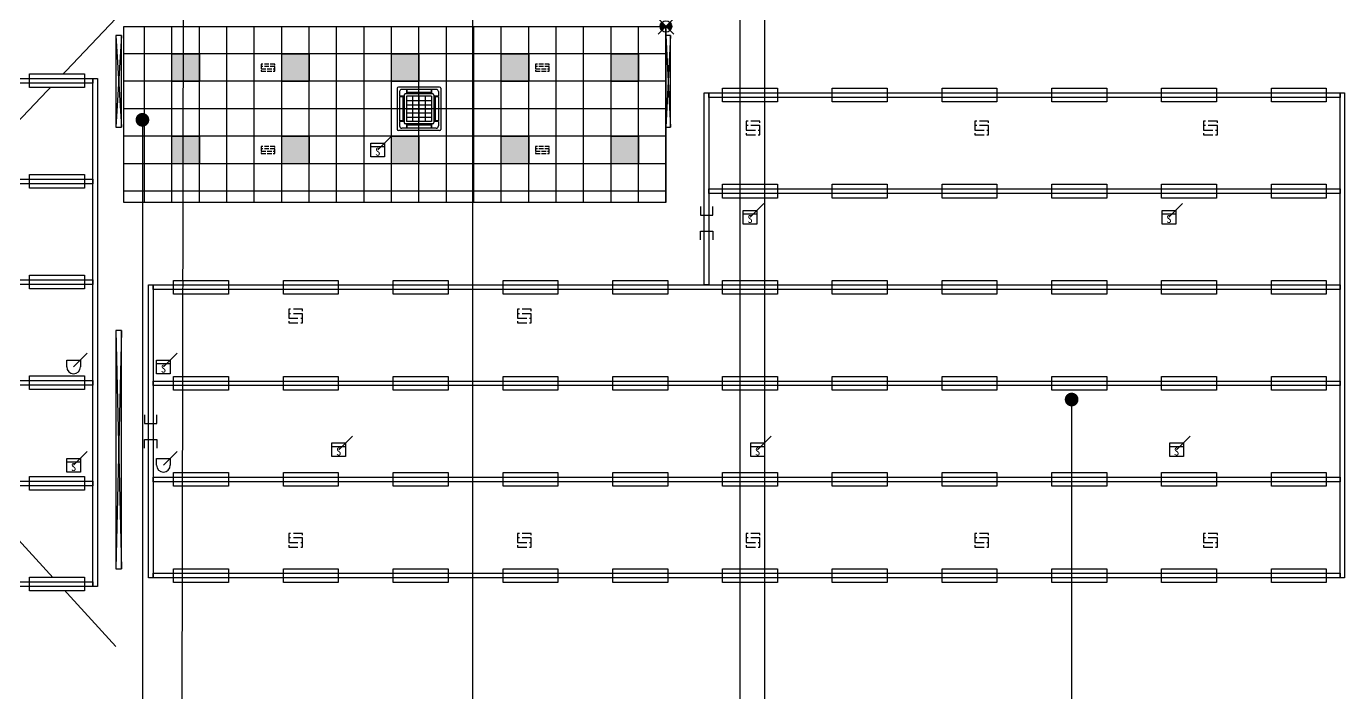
# Model space of a CAD drawing. Header units: millimetres. Extents: x 11242 to 497835, y 4200 to 105100.
# Drawn here: x 83242 to 112062, y 41591 to 56151 of the extents above; entities that cross this region are included whole.
import ezdxf
from ezdxf.enums import TextEntityAlignment as Align
from ezdxf.xclip import XClip

# ---------------------------------------------------------------- set-up
doc = ezdxf.new("R2010")
doc.units = ezdxf.units.MM
doc.header["$LTSCALE"] = 200
doc.header["$XCLIPFRAME"] = 0
doc.linetypes.add('H6', pattern=[6.5, 5, -1.5])
for name, color, linetype in [('# LIGHT - LED', 6, 'Continuous'), ('# LIGHT - RACEWAY', 7, 'Continuous'), ('# 냉난방설비', 4, 'Continuous'), ('# 화재탐지설비', 7, 'Continuous'), ('1 EA', 3, 'Continuous'), ('1 OA', 4, 'Continuous'), ('CEIL-7', 7, 'Continuous'), ('CEIL-암면흡음텍스', 251, 'Continuous'), ('OPEN', 15, 'Continuous'), ('SECT', 2, 'Continuous'), ('sol254', 254, 'Continuous'), ('SYM', 6, 'Continuous'), ('SYM-LEAD', 6, 'Continuous'), ('SYMBOL', 2, 'Continuous'), ('도어표현', 4, 'Continuous')]:
    doc.layers.add(name, color=color, linetype=linetype)
doc.layers.add('Defpoint', color=137, linetype='Continuous', plot=False)
doc.styles.add('$0$스타일1', font='malgun.ttf')
doc.styles.add('1', font='DotumChe.ttf')
doc.styles.get("Standard").update_dxf_attribs({"font": 'malgun.ttf'})
doc.styles.add('스타일1', font='malgun.ttf')
doc.linetypes.add('WIREMESH2', pattern='A,5,-0.25,["X",Standard,S=1,R=0,X=-0.32,Y=-0.5],-0.25', length=5.5)
doc.dimstyles.new('DIM-QD 1', dxfattribs={"dimtxt": 3, "dimasz": 1.5, "dimexe": 1, "dimexo": 0, "dimgap": 1, "dimtad": 1, "dimdec": 3, "dimdsep": 46, "dimlunit": 6, "dimtxsty": '$0$스타일1', "dimblk1": 'ARCHTICK', "dimblk2": 'ARCHTICK', "dimsah": 1, "dimcen": 0, "dimclrd": 256, "dimclre": 256, "dimclrt": 3, "dimazin": 2, "dimtfac": 1, "dimtdec": 3, "dimtix": 1, "dimtmove": 2, "dimatfit": 3, "dimldrblk": 'ARCHTICK', "dimfxl": 1, "dimtolj": 1, "dimtzin": 0, "dimarcsym": 0})

# ---------------------------------------------------------------- blocks, each defined once
blk = doc.blocks.new('_ARCHTICK')
at = {"color": 0, "linetype": 'ByBlock', "const_width": 0.15}
blk.add_lwpolyline([(-0.5, -0.5), (0.5, 0.5)], dxfattribs=at)
blk = doc.blocks.new('zw$29C1')
blk.add_wipeout([(600, 150), (600, -150), (-600, -150), (-600, 150)]).dxf.layer = '# LIGHT - LED'
at = {"layer": '# LIGHT - LED'}
blk.add_lwpolyline([(600, 150), (600, -150), (-600, -150), (-600, 150)], close=True, dxfattribs=at)
blk = doc.blocks.new('zw$F231')
at = {"layer": 'sol254'}
blk.add_hatch(color=256, dxfattribs=at).paths.add_polyline_path([(-300, 300), (-300, -300), (300, -300), (300, 300)])
at = {"layer": '# LIGHT - LED'}
blk.add_lwpolyline([(-300, 300), (300, 300), (300, -300), (-300, -300)], close=True, dxfattribs=at)
blk = doc.blocks.new('조명설비')
at = {"layer": '# LIGHT - RACEWAY'}
for points in [[(84796, -63788), (84796, -74888), (84696, -74888), (84696, -63788)], [(98063, -68300), (98063, -64100), (98162, -64100), (98162, -68300)], [(111962, -74700), (111962, -64100), (112062, -64100), (112062, -74700)], [(85912, -74700), (85912, -68300), (86012, -68300), (86012, -74700)]]:
    blk.add_lwpolyline(points, close=True, dxfattribs=at)
at = {"layer": 'SECT'}
for points in [[(97978, -66587), (97978, -66777), (98247, -66777), (98247, -66587)], [(97978, -67315), (97978, -67125), (98247, -67125), (98247, -67315)], [(85828, -71136), (85828, -71326), (86097, -71326), (86097, -71136)], [(85828, -71864), (85828, -71674), (86097, -71674), (86097, -71864)]]:
    blk.add_lwpolyline(points, dxfattribs=at)
at = {"layer": '# LIGHT - LED'}
for p in [(86725, -63550), (89125, -63550), (91525, -63550), (93925, -63550), (96325, -63550), (86725, -65350), (89125, -65350), (91525, -65350), (93925, -65350), (96325, -65350)]:
    blk.add_blockref('zw$F231', p, dxfattribs=at)
at = {"layer": '# LIGHT - LED', "rotation": 180}
for p in [(83912, -63838), (99063, -64150), (101462, -64150), (103862, -64150), (106262, -64150), (108662, -64150), (111062, -64150), (83912, -66038), (99063, -66250), (101462, -66250), (103862, -66250), (106262, -66250), (108662, -66250), (111062, -66250), (83912, -68238), (87062, -68350), (89462, -68350), (91863, -68350), (94263, -68350), (96663, -68350), (99063, -68350), (101462, -68350), (103862, -68350), (106262, -68350), (108662, -68350), (111062, -68350), (83912, -70438), (87062, -70450), (89462, -70450), (91863, -70450), (94263, -70450), (96663, -70450), (99063, -70450), (101462, -70450), (103862, -70450), (106262, -70450), (108662, -70450), (111062, -70450), (83912, -72638), (87062, -72550), (89462, -72550), (91863, -72550), (94263, -72550), (96663, -72550), (99063, -72550), (101462, -72550), (103862, -72550), (106262, -72550), (108662, -72550), (111062, -72550), (87062, -74650), (89462, -74650), (91863, -74650), (94263, -74650), (96663, -74650), (99063, -74650), (101462, -74650), (103862, -74650), (106262, -74650), (108662, -74650), (111062, -74650), (83912, -74838)]:
    blk.add_blockref('zw$29C1', p, dxfattribs=at)
at = {"layer": '# LIGHT - RACEWAY'}
for points in [[(84696, -63888), (73129, -63888), (73129, -63788), (84696, -63788)], [(111962, -64200), (98162, -64200), (98162, -64100), (111962, -64100)], [(84696, -66088), (73129, -66088), (73129, -65988), (84696, -65988)], [(111962, -66300), (98162, -66300), (98162, -66200), (111962, -66200)], [(84696, -68288), (73129, -68288), (73129, -68188), (84696, -68188)], [(111962, -68400), (86012, -68400), (86012, -68300), (111962, -68300)], [(84696, -70488), (73129, -70488), (73129, -70388), (84696, -70388)], [(111962, -70500), (86012, -70500), (86012, -70400), (111962, -70400)], [(84696, -72688), (73129, -72688), (73129, -72588), (84696, -72588)], [(111962, -72600), (86012, -72600), (86012, -72500), (111962, -72500)], [(111962, -74700), (86012, -74700), (86012, -74600), (111962, -74600)], [(84696, -74888), (73129, -74888), (73129, -74788), (84696, -74788)]]:
    blk.add_lwpolyline(points, close=True, dxfattribs=at)
blk = doc.blocks.new('FF3')
at = {"layer": '# 화재탐지설비'}
blk.add_line((-1.5, 0.75), (1.5, 0.75), dxfattribs=at)
blk.add_lwpolyline([(-1.5, 1.5), (1.5, 1.5), (1.5, -1.5), (-1.5, -1.5), (-1.5, 1.5)], dxfattribs=at)
at = {"layer": 'Defpoint'}
blk.add_line((3, 3), (0, 0), dxfattribs=at)
at = {"layer": 'SYMBOL', "color": 1, "style": '1'}
blk.add_text('S', height=1.75, dxfattribs=at).set_placement((0, -0.375), align=Align.MIDDLE)
blk = doc.blocks.new('G$C58A9B8F0')
at = {"layer": '# 화재탐지설비'}
blk.add_lwpolyline([(-150, 0), (-150, 150), (150, 150), (150, 0)], dxfattribs=at)
blk.add_arc((0, 0), 150, 180, 0, dxfattribs=at)
at = {"layer": 'Defpoint'}
blk.add_line((300, 300), (0, 0), dxfattribs=at)
blk = doc.blocks.new('자동화재탐지설비')
at = {"layer": '# 화재탐지설비', "xscale": 100, "yscale": 100, "zscale": 100}
for p in [(90758, -65517), (98896, -66987), (108054, -66987), (86072, -70258), (89904, -72069), (99062, -72069), (108221, -72069), (84107, -72408)]:
    blk.add_blockref('FF3', p, dxfattribs=at)
at = {"layer": '# 화재탐지설비', "ltscale": 1.5}
for p in [(84107, -70258), (86072, -72408)]:
    blk.add_blockref('G$C58A9B8F0', p, dxfattribs=at)
blk = doc.blocks.new('A$C1A5F2745')
at = {"color": 0}
for p, q in [((0, 925), (0, 25)), ((925, 950), (25, 950)), ((200, 900), (100, 900)), ((200, 900), (200, 800)), ((740, 900), (210, 900)), ((210, 900), (210, 830)), ((740, 900), (740, 830)), ((750, 900), (750, 800)), ((850, 900), (750, 900)), ((950, 925), (950, 25)), ((50, 850), (50, 750)), ((150, 750), (50, 750)), ((50, 740), (50, 210)), ((120, 740), (50, 740)), ((120, 740), (120, 210)), ((150, 775), (150, 175)), ((775, 800), (175, 800)), ((750, 750), (200, 750)), ((200, 750), (200, 200)), ((200, 655), (750, 655)), ((740, 830), (210, 830)), ((337, 750), (337, 200)), ((475, 750), (475, 200)), ((612, 750), (612, 200)), ((750, 750), (750, 200)), ((800, 775), (800, 175)), ((900, 750), (800, 750)), ((830, 740), (830, 210)), ((900, 740), (830, 740)), ((900, 850), (900, 750)), ((900, 740), (900, 210)), ((200, 565), (750, 565)), ((200, 475), (750, 475)), ((200, 385), (750, 385)), ((200, 295), (750, 295)), ((120, 210), (50, 210)), ((150, 200), (50, 200)), ((50, 200), (50, 100)), ((200, 50), (100, 50)), ((775, 150), (175, 150)), ((750, 200), (200, 200)), ((200, 150), (200, 50)), ((740, 120), (210, 120)), ((210, 120), (210, 50)), ((740, 50), (210, 50)), ((740, 120), (740, 50)), ((750, 150), (750, 50)), ((850, 50), (750, 50)), ((900, 200), (800, 200)), ((900, 210), (830, 210)), ((900, 200), (900, 100)), ((925, 0), (25, 0))]:
    blk.add_line(p, q, dxfattribs=at)
for centre, radius, start, end in [((25, 925), 25, 90, 180), ((100, 850), 50, 90, 180), ((850, 850), 50, 0, 90), ((925, 925), 25, 0, 90), ((175, 775), 25, 90, 180), ((775, 775), 25, 0, 90), ((25, 25), 25, 180, 270), ((100, 100), 50, 180, 270), ((175, 175), 25, 180, 270), ((775, 175), 25, 270, 0), ((850, 100), 50, 270, 0), ((925, 25), 25, 270, 0)]:
    blk.add_arc(centre, radius, start, end, dxfattribs=at)
blk = doc.blocks.new('냉난방설비')
at = {"layer": '# 냉난방설비', "color": 8}
blk.add_blockref('A$C1A5F2745', (91350, -64925), dxfattribs=at)
blk = doc.blocks.new('환기설비')
at = {"layer": '1 EA', "linetype": 'H6', "ltscale": 0.1}
for points in [[(88675, -63475), (88375, -63475), (88375, -63625), (88675, -63625), (88675, -63475)], [(88675, -63525), (88375, -63525), (88375, -63575), (88675, -63575), (88675, -63525)], [(94675, -63475), (94375, -63475), (94375, -63625), (94675, -63625), (94675, -63475)], [(94675, -63525), (94375, -63525), (94375, -63575), (94675, -63575), (94675, -63525)]]:
    blk.add_lwpolyline(points, dxfattribs=at)
at = {"layer": '1 EA', "linetype": 'H6', "ltscale": 0.2}
for points in [[(99280, -64719), (98980, -64719), (98980, -65019), (99280, -65019), (99280, -64719)], [(99280, -64818), (98980, -64818), (98980, -64919), (99280, -64919), (99280, -64818)], [(104280, -64719), (103980, -64719), (103980, -65019), (104280, -65019), (104280, -64719)], [(104280, -64818), (103980, -64818), (103980, -64919), (104280, -64919), (104280, -64818)], [(109280, -64719), (108980, -64719), (108980, -65019), (109280, -65019), (109280, -64719)], [(109280, -64818), (108980, -64818), (108980, -64919), (109280, -64919), (109280, -64818)], [(89280, -68829), (88980, -68829), (88980, -69129), (89280, -69129), (89280, -68829)], [(94280, -68829), (93980, -68829), (93980, -69129), (94280, -69129), (94280, -68829)], [(89280, -68928), (88980, -68928), (88980, -69029), (89280, -69029), (89280, -68928)], [(94280, -68928), (93980, -68928), (93980, -69029), (94280, -69029), (94280, -68928)]]:
    blk.add_lwpolyline(points, dxfattribs=at)
at = {"layer": '1 OA', "linetype": 'H6', "ltscale": 0.1}
for points in [[(88675, -65275), (88375, -65275), (88375, -65425), (88675, -65425), (88675, -65275)], [(88675, -65325), (88375, -65325), (88375, -65375), (88675, -65375), (88675, -65325)], [(94675, -65275), (94375, -65275), (94375, -65425), (94675, -65425), (94675, -65275)], [(94675, -65325), (94375, -65325), (94375, -65375), (94675, -65375), (94675, -65325)]]:
    blk.add_lwpolyline(points, dxfattribs=at)
at = {"layer": '1 OA', "linetype": 'H6', "ltscale": 0.2}
for points in [[(89280, -73729), (88980, -73729), (88980, -74029), (89280, -74029), (89280, -73729)], [(94280, -73729), (93980, -73729), (93980, -74029), (94280, -74029), (94280, -73729)], [(99280, -73729), (98980, -73729), (98980, -74029), (99280, -74029), (99280, -73729)], [(104280, -73729), (103980, -73729), (103980, -74029), (104280, -74029), (104280, -73729)], [(109280, -73729), (108980, -73729), (108980, -74029), (109280, -74029), (109280, -73729)], [(89280, -73828), (88980, -73828), (88980, -73929), (89280, -73929), (89280, -73828)], [(94280, -73828), (93980, -73828), (93980, -73929), (94280, -73929), (94280, -73828)], [(99280, -73828), (98980, -73828), (98980, -73929), (99280, -73929), (99280, -73828)], [(104280, -73828), (103980, -73828), (103980, -73929), (104280, -73929), (104280, -73828)], [(109280, -73828), (108980, -73828), (108980, -73929), (109280, -73929), (109280, -73828)]]:
    blk.add_lwpolyline(points, dxfattribs=at)
blk = doc.blocks.new('C-6x6_1f')
for p, q in [((-56347, -303023), (-56347, -292223)), ((-49147, -292223), (-56347, -292223)), ((-55747, -303023), (-55747, -292223)), ((-55147, -303023), (-55147, -292223)), ((-54547, -303023), (-54547, -292223)), ((-53947, -303023), (-53947, -292223)), ((-53347, -303023), (-53347, -292223)), ((-52747, -303023), (-52747, -292223)), ((-52147, -303023), (-52147, -292223)), ((-51547, -303023), (-51547, -292223)), ((-50947, -303023), (-50947, -292223)), ((-50347, -303023), (-50347, -292223)), ((-49747, -303023), (-49747, -292223)), ((-49147, -303023), (-49147, -292223)), ((-41947, -292223), (-49147, -292223)), ((-48547, -303023), (-48547, -292223)), ((-47947, -303023), (-47947, -292223)), ((-47347, -303023), (-47347, -292223)), ((-46747, -303023), (-46747, -292223)), ((-46147, -303023), (-46147, -292223)), ((-45547, -303023), (-45547, -292223)), ((-44947, -303023), (-44947, -292223)), ((-44347, -303023), (-44347, -292223)), ((-43747, -303023), (-43747, -292223)), ((-43147, -303023), (-43147, -292223)), ((-42547, -303023), (-42547, -292223)), ((-41947, -303023), (-41947, -292223)), ((-34747, -292223), (-41947, -292223)), ((-41947, -303023), (-41947, -292223)), ((-41347, -303023), (-41347, -292223)), ((-40747, -303023), (-40747, -292223)), ((-40147, -303023), (-40147, -292223)), ((-39547, -303023), (-39547, -292223)), ((-38947, -303023), (-38947, -292223)), ((-38347, -303023), (-38347, -292223)), ((-37747, -303023), (-37747, -292223)), ((-37147, -303023), (-37147, -292223)), ((-36547, -303023), (-36547, -292223)), ((-35947, -303023), (-35947, -292223)), ((-35347, -303023), (-35347, -292223)), ((-27547, -292223), (-34747, -292223)), ((-34747, -303023), (-34747, -292223)), ((-34147, -303023), (-34147, -292223)), ((-33547, -303023), (-33547, -292223)), ((-32947, -303023), (-32947, -292223)), ((-32347, -303023), (-32347, -292223)), ((-31747, -303023), (-31747, -292223)), ((-31147, -303023), (-31147, -292223)), ((-30547, -303023), (-30547, -292223)), ((-29947, -303023), (-29947, -292223)), ((-29347, -303023), (-29347, -292223)), ((-28747, -303023), (-28747, -292223)), ((-28147, -303023), (-28147, -292223)), ((-27547, -303023), (-27547, -292223)), ((-49147, -292823), (-56347, -292823)), ((-41947, -292823), (-49147, -292823)), ((-34747, -292823), (-41947, -292823)), ((-27547, -292823), (-34747, -292823)), ((-49147, -293423), (-56347, -293423)), ((-41947, -293423), (-49147, -293423)), ((-34747, -293423), (-41947, -293423)), ((-27547, -293423), (-34747, -293423)), ((-49147, -294023), (-56347, -294023)), ((-41947, -294023), (-49147, -294023)), ((-34747, -294023), (-41947, -294023)), ((-27547, -294023), (-34747, -294023)), ((-49147, -294623), (-56347, -294623)), ((-41947, -294623), (-49147, -294623)), ((-34747, -294623), (-41947, -294623)), ((-27547, -294623), (-34747, -294623)), ((-49147, -295223), (-56347, -295223)), ((-41947, -295223), (-49147, -295223)), ((-34747, -295223), (-41947, -295223)), ((-27547, -295223), (-34747, -295223)), ((-49147, -295823), (-56347, -295823)), ((-41947, -295823), (-49147, -295823)), ((-34747, -295823), (-41947, -295823)), ((-27547, -295823), (-34747, -295823)), ((-49147, -296423), (-56347, -296423)), ((-41947, -296423), (-49147, -296423)), ((-34747, -296423), (-41947, -296423)), ((-27547, -296423), (-34747, -296423)), ((-49147, -297023), (-56347, -297023)), ((-41947, -297023), (-49147, -297023)), ((-34747, -297023), (-41947, -297023)), ((-27547, -297023), (-34747, -297023)), ((-49147, -297623), (-56347, -297623)), ((-41947, -297623), (-49147, -297623)), ((-34747, -297623), (-41947, -297623)), ((-27547, -297623), (-34747, -297623)), ((-49147, -298223), (-56347, -298223)), ((-41947, -298223), (-49147, -298223)), ((-34747, -298223), (-41947, -298223)), ((-27547, -298223), (-34747, -298223)), ((-49147, -298823), (-56347, -298823)), ((-41947, -298823), (-49147, -298823)), ((-34747, -298823), (-41947, -298823)), ((-27547, -298823), (-34747, -298823)), ((-49147, -299423), (-56347, -299423)), ((-41947, -299423), (-49147, -299423)), ((-34747, -299423), (-41947, -299423)), ((-27547, -299423), (-34747, -299423)), ((-49147, -300023), (-56347, -300023)), ((-41947, -300023), (-49147, -300023)), ((-34747, -300023), (-41947, -300023)), ((-27547, -300023), (-34747, -300023)), ((-49147, -300623), (-56347, -300623)), ((-41947, -300623), (-49147, -300623)), ((-34747, -300623), (-41947, -300623)), ((-27547, -300623), (-34747, -300623)), ((-49147, -301223), (-56347, -301223)), ((-41947, -301223), (-49147, -301223)), ((-34747, -301223), (-41947, -301223)), ((-27547, -301223), (-34747, -301223)), ((-49147, -301823), (-56347, -301823)), ((-41947, -301823), (-49147, -301823)), ((-34747, -301823), (-41947, -301823)), ((-27547, -301823), (-34747, -301823)), ((-49147, -302423), (-56347, -302423)), ((-41947, -302423), (-49147, -302423)), ((-34747, -302423), (-41947, -302423)), ((-27547, -302423), (-34747, -302423)), ((-49147, -303023), (-56347, -303023)), ((-56347, -324623), (-56347, -303023)), ((-49147, -303023), (-56347, -303023)), ((-55747, -324623), (-55747, -303023)), ((-55147, -324623), (-55147, -303023)), ((-54547, -324623), (-54547, -303023)), ((-53947, -324623), (-53947, -303023)), ((-53347, -324623), (-53347, -303023)), ((-52747, -324623), (-52747, -303023)), ((-52147, -324623), (-52147, -303023)), ((-51547, -324623), (-51547, -303023)), ((-50947, -324623), (-50947, -303023)), ((-50347, -324623), (-50347, -303023)), ((-49747, -324623), (-49747, -303023)), ((-49147, -324623), (-49147, -303023)), ((-41947, -303023), (-49147, -303023)), ((-41947, -303023), (-49147, -303023)), ((-48547, -324623), (-48547, -303023)), ((-47947, -324623), (-47947, -303023)), ((-47347, -324623), (-47347, -303023)), ((-46747, -324623), (-46747, -303023)), ((-46147, -324623), (-46147, -303023)), ((-45547, -324623), (-45547, -303023)), ((-44947, -324623), (-44947, -303023)), ((-44347, -324623), (-44347, -303023)), ((-43747, -324623), (-43747, -303023)), ((-43147, -324623), (-43147, -303023)), ((-42547, -324623), (-42547, -303023)), ((-41947, -324623), (-41947, -303023)), ((-34747, -303023), (-41947, -303023)), ((-34747, -303023), (-41947, -303023)), ((-41947, -324623), (-41947, -303023)), ((-41347, -324623), (-41347, -303023)), ((-40747, -324623), (-40747, -303023)), ((-40147, -324623), (-40147, -303023)), ((-39547, -324623), (-39547, -303023)), ((-38947, -324623), (-38947, -303023)), ((-38347, -324623), (-38347, -303023)), ((-37747, -324623), (-37747, -303023)), ((-37147, -324623), (-37147, -303023)), ((-36547, -324623), (-36547, -303023)), ((-35947, -324623), (-35947, -303023)), ((-35347, -324623), (-35347, -303023)), ((-34747, -324623), (-34747, -303023)), ((-27547, -303023), (-34747, -303023)), ((-27547, -303023), (-34747, -303023)), ((-34147, -324623), (-34147, -303023)), ((-33547, -324623), (-33547, -303023)), ((-32947, -324623), (-32947, -303023)), ((-32347, -324623), (-32347, -303023)), ((-31747, -324623), (-31747, -303023)), ((-31147, -324623), (-31147, -303023)), ((-30547, -324623), (-30547, -303023)), ((-29947, -324623), (-29947, -303023)), ((-29347, -324623), (-29347, -303023)), ((-28747, -324623), (-28747, -303023)), ((-28147, -324623), (-28147, -303023)), ((-27547, -324623), (-27547, -303023)), ((-49147, -303623), (-56347, -303623)), ((-41947, -303623), (-49147, -303623)), ((-34747, -303623), (-41947, -303623)), ((-27547, -303623), (-34747, -303623)), ((-49147, -304223), (-56347, -304223)), ((-41947, -304223), (-49147, -304223)), ((-34747, -304223), (-41947, -304223)), ((-27547, -304223), (-34747, -304223)), ((-49147, -304823), (-56347, -304823)), ((-41947, -304823), (-49147, -304823)), ((-34747, -304823), (-41947, -304823)), ((-27547, -304823), (-34747, -304823)), ((-49147, -305423), (-56347, -305423)), ((-41947, -305423), (-49147, -305423)), ((-34747, -305423), (-41947, -305423)), ((-27547, -305423), (-34747, -305423)), ((-49147, -306023), (-56347, -306023)), ((-41947, -306023), (-49147, -306023)), ((-34747, -306023), (-41947, -306023)), ((-27547, -306023), (-34747, -306023)), ((-49147, -306623), (-56347, -306623)), ((-41947, -306623), (-49147, -306623)), ((-34747, -306623), (-41947, -306623)), ((-27547, -306623), (-34747, -306623)), ((-49147, -307223), (-56347, -307223)), ((-41947, -307223), (-49147, -307223)), ((-34747, -307223), (-41947, -307223)), ((-27547, -307223), (-34747, -307223)), ((-49147, -307823), (-56347, -307823)), ((-41947, -307823), (-49147, -307823)), ((-34747, -307823), (-41947, -307823)), ((-27547, -307823), (-34747, -307823)), ((-49147, -308423), (-56347, -308423)), ((-41947, -308423), (-49147, -308423)), ((-34747, -308423), (-41947, -308423)), ((-27547, -308423), (-34747, -308423)), ((-49147, -309023), (-56347, -309023)), ((-41947, -309023), (-49147, -309023)), ((-34747, -309023), (-41947, -309023)), ((-27547, -309023), (-34747, -309023)), ((-49147, -309623), (-56347, -309623)), ((-41947, -309623), (-49147, -309623)), ((-34747, -309623), (-41947, -309623)), ((-27547, -309623), (-34747, -309623)), ((-49147, -310223), (-56347, -310223)), ((-41947, -310223), (-49147, -310223)), ((-34747, -310223), (-41947, -310223)), ((-27547, -310223), (-34747, -310223)), ((-49147, -310823), (-56347, -310823)), ((-41947, -310823), (-49147, -310823)), ((-34747, -310823), (-41947, -310823)), ((-27547, -310823), (-34747, -310823)), ((-49147, -311423), (-56347, -311423)), ((-41947, -311423), (-49147, -311423)), ((-34747, -311423), (-41947, -311423)), ((-27547, -311423), (-34747, -311423)), ((-49147, -312023), (-56347, -312023)), ((-41947, -312023), (-49147, -312023)), ((-34747, -312023), (-41947, -312023)), ((-27547, -312023), (-34747, -312023)), ((-49147, -312623), (-56347, -312623)), ((-41947, -312623), (-49147, -312623)), ((-34747, -312623), (-41947, -312623)), ((-27547, -312623), (-34747, -312623)), ((-49147, -313223), (-56347, -313223)), ((-41947, -313223), (-49147, -313223)), ((-34747, -313223), (-41947, -313223)), ((-27547, -313223), (-34747, -313223)), ((-49147, -313823), (-56347, -313823)), ((-41947, -313823), (-49147, -313823)), ((-34747, -313823), (-41947, -313823)), ((-27547, -313823), (-34747, -313823)), ((-49147, -314423), (-56347, -314423)), ((-41947, -314423), (-49147, -314423)), ((-34747, -314423), (-41947, -314423)), ((-27547, -314423), (-34747, -314423)), ((-49147, -315023), (-56347, -315023)), ((-41947, -315023), (-49147, -315023)), ((-34747, -315023), (-41947, -315023)), ((-27547, -315023), (-34747, -315023)), ((-49147, -315623), (-56347, -315623)), ((-41947, -315623), (-49147, -315623)), ((-34747, -315623), (-41947, -315623)), ((-27547, -315623), (-34747, -315623)), ((-49147, -316223), (-56347, -316223)), ((-41947, -316223), (-49147, -316223)), ((-34747, -316223), (-41947, -316223)), ((-27547, -316223), (-34747, -316223)), ((-49147, -316823), (-56347, -316823)), ((-41947, -316823), (-49147, -316823)), ((-34747, -316823), (-41947, -316823)), ((-27547, -316823), (-34747, -316823)), ((-49147, -317423), (-56347, -317423)), ((-41947, -317423), (-49147, -317423)), ((-34747, -317423), (-41947, -317423)), ((-27547, -317423), (-34747, -317423)), ((-49147, -318023), (-56347, -318023)), ((-41947, -318023), (-49147, -318023)), ((-34747, -318023), (-41947, -318023)), ((-27547, -318023), (-34747, -318023)), ((-49147, -318623), (-56347, -318623)), ((-41947, -318623), (-49147, -318623)), ((-34747, -318623), (-41947, -318623)), ((-27547, -318623), (-34747, -318623)), ((-49147, -319223), (-56347, -319223)), ((-41947, -319223), (-49147, -319223)), ((-34747, -319223), (-41947, -319223)), ((-27547, -319223), (-34747, -319223)), ((-49147, -319823), (-56347, -319823)), ((-41947, -319823), (-49147, -319823)), ((-34747, -319823), (-41947, -319823)), ((-27547, -319823), (-34747, -319823)), ((-49147, -320423), (-56347, -320423)), ((-41947, -320423), (-49147, -320423)), ((-34747, -320423), (-41947, -320423)), ((-27547, -320423), (-34747, -320423)), ((-49147, -321023), (-56347, -321023)), ((-41947, -321023), (-49147, -321023)), ((-34747, -321023), (-41947, -321023)), ((-27547, -321023), (-34747, -321023)), ((-49147, -321623), (-56347, -321623)), ((-41947, -321623), (-49147, -321623)), ((-34747, -321623), (-41947, -321623)), ((-27547, -321623), (-34747, -321623)), ((-49147, -322223), (-56347, -322223)), ((-41947, -322223), (-49147, -322223)), ((-34747, -322223), (-41947, -322223)), ((-27547, -322223), (-34747, -322223)), ((-49147, -322823), (-56347, -322823)), ((-41947, -322823), (-49147, -322823)), ((-34747, -322823), (-41947, -322823)), ((-27547, -322823), (-34747, -322823)), ((-49147, -323423), (-56347, -323423)), ((-41947, -323423), (-49147, -323423)), ((-34747, -323423), (-41947, -323423)), ((-27547, -323423), (-34747, -323423)), ((-49147, -324023), (-56347, -324023)), ((-41947, -324023), (-49147, -324023)), ((-34747, -324023), (-41947, -324023)), ((-27547, -324023), (-34747, -324023)), ((-49147, -324623), (-56347, -324623)), ((-41947, -324623), (-49147, -324623)), ((-34747, -324623), (-41947, -324623)), ((-27547, -324623), (-34747, -324623))]:
    blk.add_line(p, q)
blk = doc.blocks.new('WP21')
at = {"layer": 'SYM'}
h = blk.add_hatch(color=6, dxfattribs=at)
edge = h.paths.add_edge_path()
edge.add_ellipse((0, 0), major_axis=(0, 2.5), ratio=1, start_angle=405, end_angle=495)
edge.add_line((-1.77, -1.77), (0, 0))
edge.add_line((0, 0), (-1.77, 1.77))
edge = h.paths.add_edge_path()
edge.add_ellipse((0, 0), major_axis=(0, 2.5), ratio=1, start_angle=225, end_angle=315)
edge.add_line((1.77, 1.77), (0, 0))
edge.add_line((0, 0), (1.77, -1.77))
at = {"layer": 'SYM', "color": 6}
for p, q in [((-3.44, -3.44), (5, 5)), ((-3.44, 3.44), (3.44, -3.44)), ((5, 5), (10, 5))]:
    blk.add_line(p, q, dxfattribs=at)
blk.add_ellipse((0, 0), major_axis=(0, 2.5), ratio=1, start_param=5.497787, end_param=11.780972, dxfattribs=at)
at = {"layer": 'SYM', "color": 3, "linetype": 'WIREMESH2', "style": '스타일1'}
blk.add_attdef('WP', text='', height=3, dxfattribs=at).set_placement((10.55, 5), align=Align.MIDDLE_LEFT)

msp = doc.modelspace()

# ---------------------------------------------------------------- linework, layer by layer
at = {"layer": 'OPEN'}
for p, q in [((72621, 43104), (85200, 56325)), ((72625, 56325), (85200, 42600))]:
    msp.add_line(p, q, dxfattribs=at)
at = {"layer": '도어표현'}
for p, q in [((85200, 55950), (85325, 53950)), ((85325, 55950), (85200, 53950)), ((97225, 55950), (97325, 53950)), ((97325, 55950), (97225, 53950)), ((85200, 49503.2), (85325, 44300)), ((85325, 49503.2), (85200, 44300))]:
    msp.add_line(p, q, dxfattribs=at)
for points in [[(85325, 53950), (85325, 55950), (85200, 55950), (85200, 53950)], [(97325, 53950), (97325, 55950), (97225, 55950), (97225, 53950)], [(85325, 44300), (85325, 49503.2), (85200, 49503.2), (85200, 44300)]]:
    msp.add_lwpolyline(points, close=True, dxfattribs=at)

# ---------------------------------------------------------------- next in the draw order: block references
msp.add_blockref('조명설비', (0, 118800))

# ---------------------------------------------------------------- next in the draw order: linework, layer by layer
at = {"layer": 'CEIL-7'}
msp.add_lwpolyline([(85375, 56150), (97225, 56150), (97225, 52300), (85375, 52300)], close=True, dxfattribs=at)

# ---------------------------------------------------------------- next in the draw order: block references
for name, p in [('자동화재탐지설비', (166.7, 118966.7)), ('환기설비', (0, 118800)), ('냉난방설비', (0, 118800))]:
    msp.add_blockref(name, p)
at = {"layer": 'CEIL-암면흡음텍스'}
ref = msp.add_blockref('C-6x6_1f', (125972, 351373.4), dxfattribs=at)
XClip(ref).set_block_clipping_path([(-40597.025491249, -299073.4499304558), (-28746.9791048046, -295223.4499304557)])
at = {"layer": 'SYM', "linetype": 'WIREMESH2'}
ref = msp.add_blockref('WP21', (97225.1, 56150), dxfattribs=dict(at, xscale=50, yscale=50, zscale=50))
ref.add_attrib('WP', 'WP1', dxfattribs={"color": 3, "linetype": 'WIREMESH2', "height": 150, "style": '스타일1'}).set_placement((97752.6, 56337.5), align=Align.BOTTOM_LEFT)

# ---------------------------------------------------------------- next in the draw order: leaders
at = {"layer": 'SYM-LEAD'}
for points in [[(98840.2, 59148.6), (98840.2, 40450.2), (98840.2, 32570.6)], [(92998.8, 58080.9), (92998.8, 40450.2), (92998.8, 35570.6)], [(86671, 56880.5), (86640.2, 40179.6), (86640.2, 32570.6)], [(99383, 56878.2), (99383, 40450.2), (99383, 35570.6)], [(85778.9, 54109.3), (85778.9, 40450.2), (85778.9, 35570.6)], [(106094.1, 47996), (106094.1, 40450.2), (106094.1, 35570.6)]]:
    msp.add_leader(points, dimstyle='DIM-QD 1', override={"dimscale": 200, "dimasz": 1.5, "dimtad": 0, "dimclrd": 6, "dimldrblk": 'DOT'}, dxfattribs=at)

doc.saveas('drawing.dxf')
